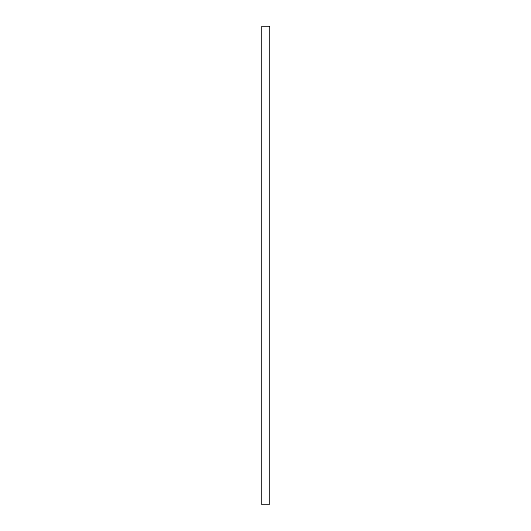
<?xml version="1.0" encoding="UTF-8"?>
<svg xmlns="http://www.w3.org/2000/svg" width="531" height="531" viewBox="0 0 531 531"><rect width="100%" height="100%" fill="white"/><g stroke="black" fill="none" stroke-linecap="round" stroke-linejoin="round"><path stroke-width="0.8" d="M269.562 26.55L261.438 26.55L261.438 504.45L269.562 504.45L269.562 26.55"/></g></svg>
